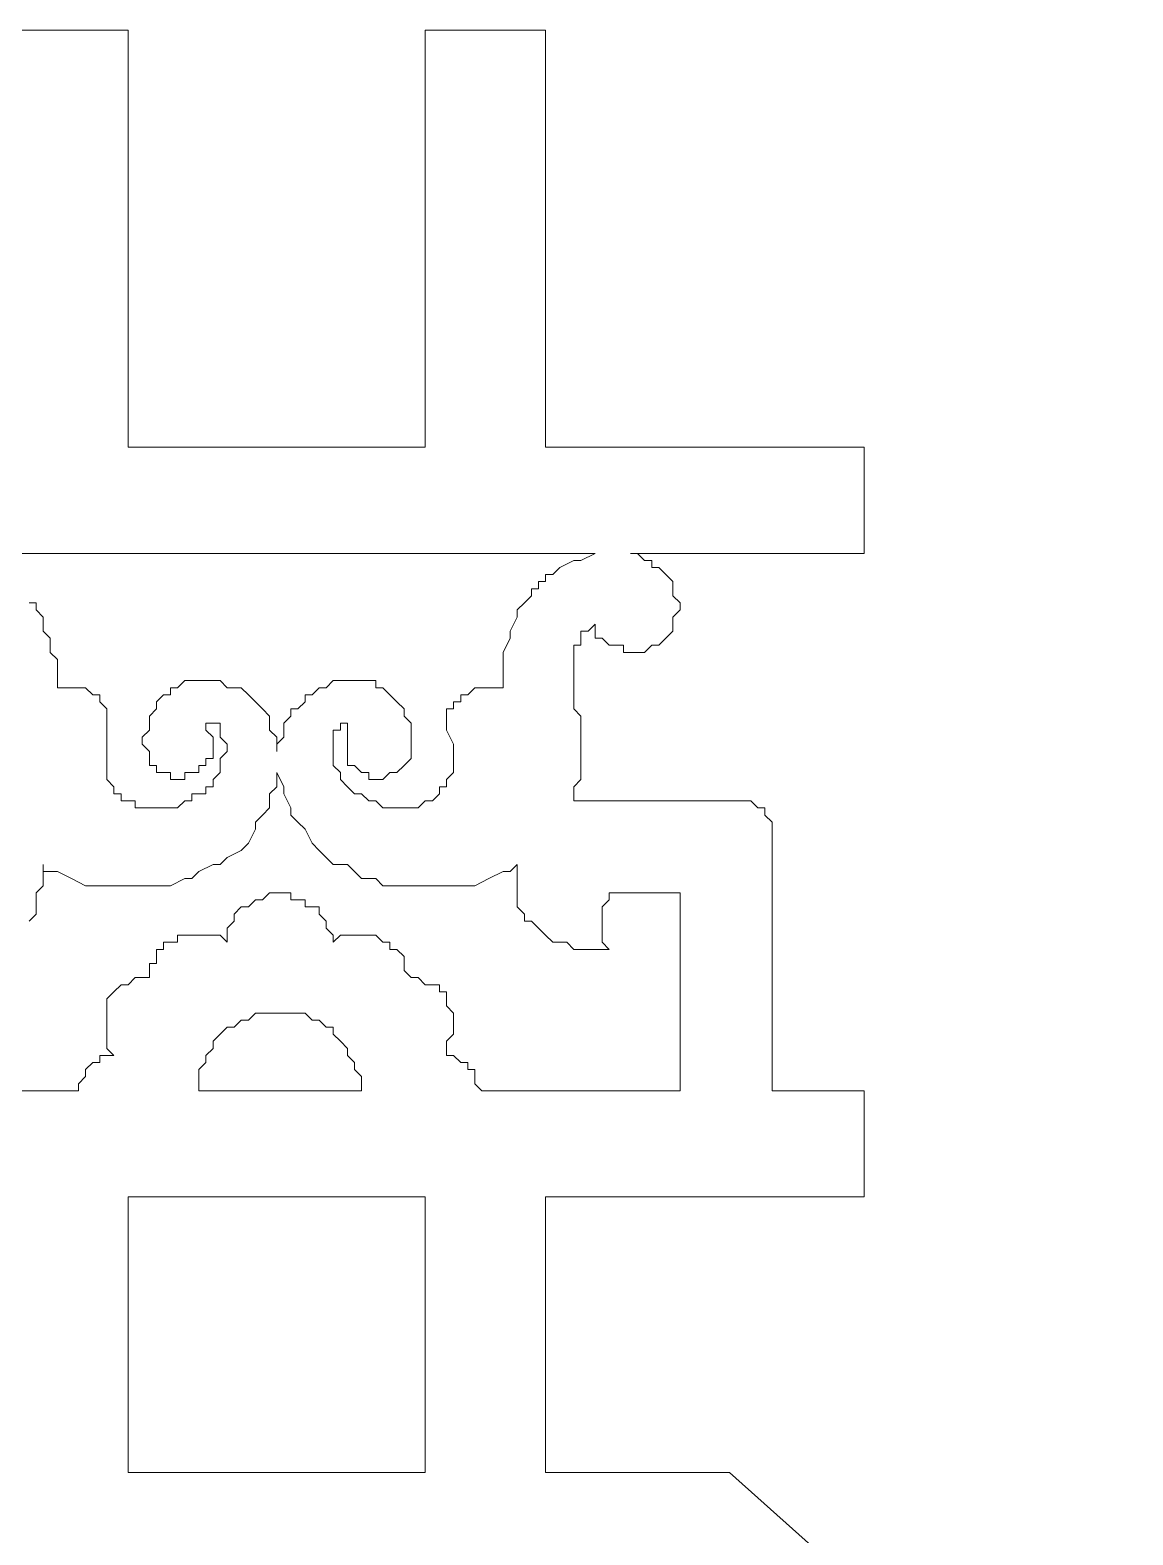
# Model space of a CAD drawing. Extents: x -66030 to 95157, y -13132 to 45879.
# Drawn here: x 45969 to 46577, y 35881 to 36712 of the extents above; entities that cross this region are included whole.
import ezdxf

# ---------------------------------------------------------------- set-up
doc = ezdxf.new("R2010")
doc.units = 0
doc.header["$LTSCALE"] = 100
doc.header["$MEASUREMENT"] = 0
doc.layers.get('0').update_dxf_attribs({"linetype": 'CONTINUOUS'})

msp = doc.modelspace()

# ---------------------------------------------------------------- linework, layer by layer
at = {"lineweight": 0}
for points in [[(46577.4, 35716.31), (46354.76, 35915.51), (46354.76, 35915.51), (46253.21, 35915.51), (46253.21, 36067.84), (46428.98, 36067.84), (46428.98, 36126.43), (46378.2, 36126.43), (46378.2, 36270.95), (46378.2, 36270.95), (46378.2, 36270.95), (46378.2, 36274.86), (46378.2, 36274.86), (46378.2, 36274.86), (46378.2, 36274.86), (46374.29, 36278.77), (46374.29, 36278.77), (46374.29, 36282.67), (46370.39, 36282.67), (46370.39, 36282.67), (46370.39, 36282.67), (46366.48, 36286.58), (46366.48, 36286.58), (46362.58, 36286.58), (46362.58, 36286.58), (46343.05, 36286.58), (46343.05, 36286.58), (46268.83, 36286.58), (46268.83, 36290.48), (46268.83, 36294.39), (46272.74, 36298.3), (46272.74, 36302.2), (46272.74, 36306.11), (46272.74, 36310.01), (46272.74, 36317.83), (46272.74, 36325.64), (46272.74, 36333.45), (46268.83, 36337.36), (46268.83, 36345.17), (46268.83, 36349.07), (46268.83, 36356.89), (46268.83, 36364.7), (46268.83, 36368.6), (46268.83, 36372.51), (46272.74, 36372.51), (46272.74, 36376.42), (46272.74, 36376.42), (46272.74, 36380.32), (46276.64, 36380.32), (46276.64, 36380.32), (46280.55, 36384.23), (46280.55, 36380.32), (46280.55, 36380.32), (46280.55, 36376.42), (46284.46, 36376.42), (46284.46, 36376.42), (46288.36, 36372.51), (46288.36, 36372.51), (46292.27, 36372.51), (46296.17, 36372.51), (46296.17, 36368.6), (46300.08, 36368.6), (46303.99, 36368.6), (46303.99, 36368.6), (46307.89, 36368.6), (46311.8, 36372.51), (46311.8, 36372.51), (46315.7, 36372.51), (46319.61, 36376.42), (46319.61, 36376.42), (46323.52, 36380.32), (46323.52, 36384.23), (46323.52, 36384.23), (46323.52, 36388.13), (46327.42, 36392.04), (46327.42, 36392.04), (46327.42, 36395.95), (46323.52, 36399.85), (46323.52, 36403.76), (46323.52, 36403.76), (46323.52, 36407.66), (46319.61, 36411.57), (46319.61, 36411.57), (46319.61, 36411.57), (46315.7, 36415.48), (46311.8, 36415.48), (46311.8, 36419.38), (46307.89, 36419.38), (46303.99, 36423.29), (46300.08, 36423.29), (46428.98, 36423.29), (46428.98, 36481.88), (46253.21, 36481.88), (46253.21, 36520.94), (46253.21, 36712.33), (46186.81, 36712.33), (46186.81, 36520.94), (46186.81, 36481.88), (46104.78, 36481.88), (46022.76, 36481.88), (46022.76, 36520.94), (46022.76, 36712.33), (45956.36, 36712.33)], [(46577.4, 35716.31), (46354.76, 35915.51), (46354.76, 35915.51), (46354.76, 35915.51), (46253.21, 35915.51), (46253.21, 36067.84), (46428.98, 36067.84), (46428.98, 36126.43), (46378.2, 36126.43), (46378.2, 36270.95), (46378.2, 36270.95), (46378.2, 36270.95), (46378.2, 36270.95), (46378.2, 36270.95), (46378.2, 36274.86), (46378.2, 36274.86), (46378.2, 36274.86), (46378.2, 36274.86), (46378.2, 36274.86), (46378.2, 36274.86), (46378.2, 36274.86), (46374.29, 36278.77), (46374.29, 36278.77), (46374.29, 36282.67), (46370.39, 36282.67), (46370.39, 36282.67), (46370.39, 36282.67), (46366.48, 36286.58), (46366.48, 36286.58), (46366.48, 36286.58), (46362.58, 36286.58), (46362.58, 36286.58), (46343.05, 36286.58), (46343.05, 36286.58), (46268.83, 36286.58), (46268.83, 36290.48), (46268.83, 36294.39), (46272.74, 36298.3), (46272.74, 36302.2), (46272.74, 36306.11), (46272.74, 36310.01), (46272.74, 36317.83), (46272.74, 36325.64), (46272.74, 36333.45), (46268.83, 36337.36), (46268.83, 36345.17), (46268.83, 36349.07), (46268.83, 36356.89), (46268.83, 36364.7), (46268.83, 36368.6), (46268.83, 36372.51), (46272.74, 36372.51), (46272.74, 36376.42), (46272.74, 36376.42), (46272.74, 36380.32), (46276.64, 36380.32), (46276.64, 36380.32), (46280.55, 36384.23), (46280.55, 36380.32), (46280.55, 36380.32), (46280.55, 36376.42), (46284.46, 36376.42), (46284.46, 36376.42), (46288.36, 36372.51), (46288.36, 36372.51), (46292.27, 36372.51), (46296.17, 36372.51), (46296.17, 36368.6), (46300.08, 36368.6), (46303.99, 36368.6), (46303.99, 36368.6), (46307.89, 36368.6), (46311.8, 36372.51), (46311.8, 36372.51), (46315.7, 36372.51), (46319.61, 36376.42), (46319.61, 36376.42), (46323.52, 36380.32), (46323.52, 36384.23), (46323.52, 36384.23), (46323.52, 36388.13), (46327.42, 36392.04), (46327.42, 36392.04), (46327.42, 36395.95), (46323.52, 36399.85), (46323.52, 36403.76), (46323.52, 36403.76), (46323.52, 36407.66), (46319.61, 36411.57), (46319.61, 36411.57), (46319.61, 36411.57), (46315.7, 36415.48), (46311.8, 36415.48), (46311.8, 36419.38), (46307.89, 36419.38), (46303.99, 36423.29), (46300.08, 36423.29), (46428.98, 36423.29), (46428.98, 36481.88), (46253.21, 36481.88), (46253.21, 36520.94), (46253.21, 36712.33), (46186.81, 36712.33), (46186.81, 36520.94), (46186.81, 36481.88), (46104.78, 36481.88), (46022.76, 36481.88), (46022.76, 36520.94), (46022.76, 36712.33), (45956.36, 36712.33)], [(45932.92, 36423.29), (46104.78, 36423.29), (46280.55, 36423.29), (46272.74, 36419.38), (46268.83, 36419.38), (46261.02, 36415.48), (46257.12, 36411.57), (46253.21, 36411.57), (46253.21, 36407.66), (46249.3, 36407.66), (46249.3, 36403.76), (46245.4, 36403.76), (46245.4, 36399.85), (46241.49, 36395.95), (46241.49, 36395.95), (46237.59, 36392.04), (46237.59, 36388.13), (46233.68, 36380.32), (46233.68, 36376.42), (46229.77, 36368.6), (46229.77, 36364.7), (46229.77, 36356.89), (46229.77, 36349.07), (46225.87, 36349.07), (46221.96, 36349.07), (46221.96, 36349.07), (46218.06, 36349.07), (46214.15, 36349.07), (46214.15, 36349.07), (46210.24, 36345.17), (46206.34, 36345.17), (46206.34, 36345.17), (46206.34, 36341.26), (46202.43, 36341.26), (46202.43, 36341.26), (46202.43, 36337.36), (46202.43, 36337.36), (46198.53, 36337.36), (46198.53, 36333.45), (46198.53, 36329.54), (46198.53, 36329.54), (46198.53, 36325.64), (46198.53, 36325.64), (46202.43, 36317.83), (46202.43, 36313.92), (46202.43, 36310.01), (46202.43, 36310.01), (46202.43, 36306.11), (46202.43, 36302.2), (46202.43, 36302.2), (46198.53, 36298.3), (46198.53, 36298.3), (46198.53, 36294.39), (46194.62, 36294.39), (46194.62, 36290.48), (46194.62, 36290.48), (46190.71, 36286.58), (46186.81, 36286.58), (46186.81, 36286.58), (46182.9, 36282.67), (46179, 36282.67), (46179, 36282.67), (46175.09, 36282.67), (46171.18, 36282.67), (46171.18, 36282.67), (46167.28, 36282.67), (46163.37, 36282.67), (46163.37, 36282.67), (46159.47, 36286.58), (46155.56, 36286.58), (46155.56, 36286.58), (46151.65, 36290.48), (46147.75, 36290.48), (46147.75, 36290.48), (46143.84, 36294.39), (46143.84, 36294.39), (46139.94, 36298.3), (46139.94, 36298.3), (46139.94, 36302.2), (46136.03, 36306.11), (46136.03, 36306.11), (46136.03, 36310.01), (46136.03, 36313.92), (46136.03, 36313.92), (46136.03, 36317.83), (46136.03, 36321.73), (46136.03, 36325.64), (46139.94, 36325.64), (46139.94, 36329.54), (46139.94, 36329.54), (46143.84, 36329.54), (46143.84, 36329.54), (46143.84, 36329.54), (46143.84, 36329.54), (46143.84, 36325.64), (46143.84, 36325.64), (46143.84, 36321.73), (46143.84, 36317.83), (46143.84, 36313.92), (46143.84, 36313.92), (46143.84, 36310.01), (46143.84, 36310.01), (46143.84, 36306.11), (46147.75, 36306.11), (46147.75, 36306.11), (46147.75, 36306.11), (46151.65, 36302.2), (46151.65, 36302.2), (46155.56, 36302.2), (46155.56, 36298.3), (46159.47, 36298.3), (46159.47, 36298.3), (46163.37, 36298.3), (46163.37, 36298.3), (46167.28, 36302.2), (46167.28, 36302.2), (46171.18, 36302.2), (46171.18, 36302.2), (46175.09, 36306.11), (46175.09, 36306.11), (46175.09, 36306.11), (46179, 36310.01), (46179, 36313.92), (46179, 36317.83), (46179, 36321.73), (46179, 36321.73), (46179, 36325.64), (46179, 36329.54), (46175.09, 36333.45), (46175.09, 36337.36), (46171.18, 36341.26), (46171.18, 36341.26), (46167.28, 36345.17), (46167.28, 36345.17), (46163.37, 36349.07), (46159.47, 36349.07), (46159.47, 36352.98), (46155.56, 36352.98), (46151.65, 36352.98), (46147.75, 36352.98), (46143.84, 36352.98), (46139.94, 36352.98), (46136.03, 36352.98), (46132.12, 36349.07), (46132.12, 36349.07), (46128.22, 36349.07), (46124.31, 36345.17), (46120.41, 36345.17), (46120.41, 36341.26), (46116.5, 36337.36), (46112.59, 36337.36), (46112.59, 36333.45), (46108.69, 36329.54), (46108.69, 36325.64), (46108.69, 36321.73), (46104.78, 36317.83), (46104.78, 36313.92), (46104.78, 36313.92), (46104.78, 36313.92), (46104.78, 36313.92), (46104.78, 36313.92), (46104.78, 36317.83), (46104.78, 36321.73), (46100.88, 36325.64), (46100.88, 36329.54), (46100.88, 36333.45), (46096.97, 36337.36), (46096.97, 36337.36), (46093.06, 36341.26), (46089.16, 36345.17), (46089.16, 36345.17), (46085.25, 36349.07), (46081.35, 36349.07), (46077.44, 36349.07), (46073.53, 36352.98), (46069.63, 36352.98), (46065.72, 36352.98), (46065.72, 36352.98), (46061.82, 36352.98), (46057.91, 36352.98), (46054, 36352.98), (46050.1, 36349.07), (46046.19, 36349.07), (46046.19, 36345.17), (46042.29, 36345.17), (46038.38, 36341.26), (46038.38, 36341.26), (46038.38, 36337.36), (46034.47, 36333.45), (46034.47, 36329.54), (46034.47, 36325.64), (46030.57, 36321.73), (46030.57, 36321.73), (46030.57, 36317.83), (46034.47, 36313.92), (46034.47, 36310.01), (46034.47, 36306.11), (46038.38, 36306.11), (46038.38, 36306.11), (46038.38, 36302.2), (46042.29, 36302.2), (46042.29, 36302.2), (46046.19, 36302.2), (46046.19, 36298.3), (46050.1, 36298.3), (46050.1, 36298.3), (46050.1, 36298.3), (46054, 36298.3), (46054, 36302.2), (46057.91, 36302.2), (46061.82, 36302.2), (46061.82, 36306.11), (46065.72, 36306.11), (46065.72, 36306.11), (46065.72, 36306.11), (46065.72, 36310.01), (46069.63, 36310.01), (46069.63, 36313.92), (46069.63, 36313.92), (46069.63, 36317.83), (46069.63, 36321.73), (46065.72, 36325.64), (46065.72, 36325.64), (46065.72, 36329.54), (46065.72, 36329.54), (46069.63, 36329.54), (46069.63, 36329.54), (46069.63, 36329.54), (46073.53, 36329.54), (46073.53, 36325.64), (46073.53, 36325.64), (46073.53, 36321.73), (46077.44, 36317.83), (46077.44, 36313.92), (46077.44, 36313.92), (46073.53, 36310.01), (46073.53, 36306.11), (46073.53, 36306.11), (46073.53, 36302.2), (46069.63, 36298.3), (46069.63, 36298.3), (46069.63, 36294.39), (46065.72, 36294.39), (46065.72, 36290.48), (46061.82, 36290.48), (46057.91, 36290.48), (46057.91, 36286.58), (46054, 36286.58), (46054, 36286.58), (46050.1, 36282.67), (46046.19, 36282.67), (46042.29, 36282.67), (46042.29, 36282.67), (46038.38, 36282.67), (46034.47, 36282.67), (46034.47, 36282.67), (46030.57, 36282.67), (46026.66, 36282.67), (46026.66, 36286.58), (46022.76, 36286.58), (46018.85, 36286.58), (46018.85, 36290.48), (46014.95, 36290.48), (46014.95, 36294.39), (46014.95, 36294.39), (46011.04, 36298.3), (46011.04, 36298.3), (46011.04, 36302.2), (46011.04, 36302.2), (46011.04, 36306.11), (46011.04, 36310.01), (46011.04, 36310.01), (46011.04, 36313.92), (46011.04, 36317.83), (46011.04, 36325.64), (46011.04, 36325.64), (46011.04, 36329.54), (46011.04, 36329.54), (46011.04, 36333.45), (46011.04, 36337.36), (46011.04, 36337.36), (46011.04, 36337.36), (46007.13, 36341.26), (46007.13, 36341.26), (46007.13, 36341.26), (46007.13, 36345.17), (46003.23, 36345.17), (46003.23, 36345.17), (45999.32, 36349.07), (45995.42, 36349.07), (45991.51, 36349.07), (45991.51, 36349.07), (45987.6, 36349.07), (45983.7, 36349.07), (45983.7, 36349.07), (45983.7, 36356.89), (45983.7, 36364.7), (45979.79, 36368.6), (45979.79, 36376.42), (45975.89, 36380.32), (45975.89, 36388.13), (45971.98, 36392.04), (45971.98, 36395.95), (45968.07, 36395.95)], [(45932.92, 36423.29), (46104.78, 36423.29), (46280.55, 36423.29), (46272.74, 36419.38), (46268.83, 36419.38), (46261.02, 36415.48), (46257.12, 36411.57), (46253.21, 36411.57), (46253.21, 36407.66), (46249.3, 36407.66), (46249.3, 36403.76), (46245.4, 36403.76), (46245.4, 36399.85), (46241.49, 36395.95), (46241.49, 36395.95), (46237.59, 36392.04), (46237.59, 36388.13), (46233.68, 36380.32), (46233.68, 36376.42), (46229.77, 36368.6), (46229.77, 36364.7), (46229.77, 36356.89), (46229.77, 36349.07), (46225.87, 36349.07), (46221.96, 36349.07), (46221.96, 36349.07), (46218.06, 36349.07), (46214.15, 36349.07), (46214.15, 36349.07), (46210.24, 36345.17), (46206.34, 36345.17), (46206.34, 36345.17), (46206.34, 36341.26), (46202.43, 36341.26), (46202.43, 36341.26), (46202.43, 36337.36), (46202.43, 36337.36), (46198.53, 36337.36), (46198.53, 36333.45), (46198.53, 36329.54), (46198.53, 36329.54), (46198.53, 36325.64), (46198.53, 36325.64), (46202.43, 36317.83), (46202.43, 36313.92), (46202.43, 36310.01), (46202.43, 36310.01), (46202.43, 36306.11), (46202.43, 36302.2), (46202.43, 36302.2), (46198.53, 36298.3), (46198.53, 36298.3), (46198.53, 36294.39), (46194.62, 36294.39), (46194.62, 36290.48), (46194.62, 36290.48), (46190.71, 36286.58), (46186.81, 36286.58), (46186.81, 36286.58), (46182.9, 36282.67), (46179, 36282.67), (46179, 36282.67), (46175.09, 36282.67), (46171.18, 36282.67), (46171.18, 36282.67), (46167.28, 36282.67), (46163.37, 36282.67), (46163.37, 36282.67), (46159.47, 36286.58), (46155.56, 36286.58), (46155.56, 36286.58), (46151.65, 36290.48), (46147.75, 36290.48), (46147.75, 36290.48), (46143.84, 36294.39), (46143.84, 36294.39), (46139.94, 36298.3), (46139.94, 36298.3), (46139.94, 36302.2), (46136.03, 36306.11), (46136.03, 36306.11), (46136.03, 36310.01), (46136.03, 36313.92), (46136.03, 36313.92), (46136.03, 36317.83), (46136.03, 36321.73), (46136.03, 36325.64), (46139.94, 36325.64), (46139.94, 36329.54), (46139.94, 36329.54), (46143.84, 36329.54), (46143.84, 36329.54), (46143.84, 36329.54), (46143.84, 36329.54), (46143.84, 36325.64), (46143.84, 36325.64), (46143.84, 36321.73), (46143.84, 36317.83), (46143.84, 36313.92), (46143.84, 36313.92), (46143.84, 36310.01), (46143.84, 36310.01), (46143.84, 36306.11), (46147.75, 36306.11), (46147.75, 36306.11), (46147.75, 36306.11), (46151.65, 36302.2), (46151.65, 36302.2), (46155.56, 36302.2), (46155.56, 36298.3), (46159.47, 36298.3), (46159.47, 36298.3), (46163.37, 36298.3), (46163.37, 36298.3), (46167.28, 36302.2), (46167.28, 36302.2), (46171.18, 36302.2), (46171.18, 36302.2), (46175.09, 36306.11), (46175.09, 36306.11), (46175.09, 36306.11), (46179, 36310.01), (46179, 36313.92), (46179, 36317.83), (46179, 36321.73), (46179, 36321.73), (46179, 36325.64), (46179, 36329.54), (46175.09, 36333.45), (46175.09, 36337.36), (46171.18, 36341.26), (46171.18, 36341.26), (46167.28, 36345.17), (46167.28, 36345.17), (46163.37, 36349.07), (46159.47, 36349.07), (46159.47, 36352.98), (46155.56, 36352.98), (46151.65, 36352.98), (46147.75, 36352.98), (46143.84, 36352.98), (46139.94, 36352.98), (46136.03, 36352.98), (46132.12, 36349.07), (46132.12, 36349.07), (46128.22, 36349.07), (46124.31, 36345.17), (46120.41, 36345.17), (46120.41, 36341.26), (46116.5, 36337.36), (46112.59, 36337.36), (46112.59, 36333.45), (46108.69, 36329.54), (46108.69, 36325.64), (46108.69, 36321.73), (46104.78, 36317.83), (46104.78, 36313.92), (46104.78, 36313.92), (46104.78, 36313.92), (46104.78, 36313.92), (46104.78, 36313.92), (46104.78, 36313.92), (46104.78, 36317.83), (46104.78, 36321.73), (46100.88, 36325.64), (46100.88, 36329.54), (46100.88, 36333.45), (46096.97, 36337.36), (46096.97, 36337.36), (46093.06, 36341.26), (46089.16, 36345.17), (46089.16, 36345.17), (46085.25, 36349.07), (46081.35, 36349.07), (46077.44, 36349.07), (46073.53, 36352.98), (46069.63, 36352.98), (46065.72, 36352.98), (46065.72, 36352.98), (46061.82, 36352.98), (46057.91, 36352.98), (46054, 36352.98), (46050.1, 36349.07), (46046.19, 36349.07), (46046.19, 36345.17), (46042.29, 36345.17), (46038.38, 36341.26), (46038.38, 36341.26), (46038.38, 36337.36), (46034.47, 36333.45), (46034.47, 36329.54), (46034.47, 36325.64), (46030.57, 36321.73), (46030.57, 36321.73), (46030.57, 36317.83), (46034.47, 36313.92), (46034.47, 36310.01), (46034.47, 36306.11), (46038.38, 36306.11), (46038.38, 36306.11), (46038.38, 36302.2), (46042.29, 36302.2), (46042.29, 36302.2), (46046.19, 36302.2), (46046.19, 36298.3), (46050.1, 36298.3), (46050.1, 36298.3), (46050.1, 36298.3), (46054, 36298.3), (46054, 36302.2), (46057.91, 36302.2), (46061.82, 36302.2), (46061.82, 36306.11), (46065.72, 36306.11), (46065.72, 36306.11), (46065.72, 36306.11), (46065.72, 36310.01), (46069.63, 36310.01), (46069.63, 36313.92), (46069.63, 36313.92), (46069.63, 36317.83), (46069.63, 36321.73), (46065.72, 36325.64), (46065.72, 36325.64), (46065.72, 36329.54), (46065.72, 36329.54), (46069.63, 36329.54), (46069.63, 36329.54), (46069.63, 36329.54), (46073.53, 36329.54), (46073.53, 36325.64), (46073.53, 36325.64), (46073.53, 36321.73), (46077.44, 36317.83), (46077.44, 36313.92), (46077.44, 36313.92), (46073.53, 36310.01), (46073.53, 36306.11), (46073.53, 36306.11), (46073.53, 36302.2), (46069.63, 36298.3), (46069.63, 36298.3), (46069.63, 36294.39), (46065.72, 36294.39), (46065.72, 36290.48), (46061.82, 36290.48), (46057.91, 36290.48), (46057.91, 36286.58), (46054, 36286.58), (46054, 36286.58), (46050.1, 36282.67), (46046.19, 36282.67), (46042.29, 36282.67), (46042.29, 36282.67), (46038.38, 36282.67), (46034.47, 36282.67), (46034.47, 36282.67), (46030.57, 36282.67), (46026.66, 36282.67), (46026.66, 36286.58), (46022.76, 36286.58), (46018.85, 36286.58), (46018.85, 36290.48), (46014.95, 36290.48), (46014.95, 36294.39), (46014.95, 36294.39), (46011.04, 36298.3), (46011.04, 36298.3), (46011.04, 36302.2), (46011.04, 36302.2), (46011.04, 36306.11), (46011.04, 36310.01), (46011.04, 36310.01), (46011.04, 36313.92), (46011.04, 36317.83), (46011.04, 36325.64), (46011.04, 36325.64), (46011.04, 36329.54), (46011.04, 36329.54), (46011.04, 36333.45), (46011.04, 36337.36), (46011.04, 36337.36), (46011.04, 36337.36), (46007.13, 36341.26), (46007.13, 36341.26), (46007.13, 36341.26), (46007.13, 36345.17), (46003.23, 36345.17), (46003.23, 36345.17), (45999.32, 36349.07), (45995.42, 36349.07), (45991.51, 36349.07), (45991.51, 36349.07), (45987.6, 36349.07), (45983.7, 36349.07), (45983.7, 36349.07), (45983.7, 36356.89), (45983.7, 36364.7), (45979.79, 36368.6), (45979.79, 36376.42), (45975.89, 36380.32), (45975.89, 36388.13), (45971.98, 36392.04), (45971.98, 36395.95), (45968.07, 36395.95)], [(45968.07, 36220.18), (45971.98, 36224.08), (45971.98, 36227.99), (45971.98, 36235.8), (45975.89, 36239.71), (45975.89, 36243.61), (45975.89, 36251.43), (45975.89, 36247.52), (45979.79, 36247.52), (45983.7, 36247.52), (45991.51, 36243.61), (45999.32, 36239.71), (46007.13, 36239.71), (46014.95, 36239.71), (46018.85, 36239.71), (46022.76, 36239.71), (46026.66, 36239.71), (46030.57, 36239.71), (46034.47, 36239.71), (46042.29, 36239.71), (46046.19, 36239.71), (46054, 36243.61), (46057.91, 36243.61), (46061.82, 36247.52), (46069.63, 36251.43), (46073.53, 36251.43), (46077.44, 36255.33), (46085.25, 36259.24), (46089.16, 36263.14), (46093.06, 36270.95), (46093.06, 36274.86), (46096.97, 36278.77), (46100.88, 36282.67), (46100.88, 36290.48), (46104.78, 36294.39), (46104.78, 36302.2), (46104.78, 36302.2), (46104.78, 36302.2), (46104.78, 36302.2), (46108.69, 36294.39), (46108.69, 36290.48), (46112.59, 36282.67), (46112.59, 36278.77), (46116.5, 36274.86), (46120.41, 36270.95), (46124.31, 36263.14), (46128.22, 36259.24), (46132.12, 36255.33), (46136.03, 36251.43), (46143.84, 36251.43), (46147.75, 36247.52), (46151.65, 36243.61), (46159.47, 36243.61), (46163.37, 36239.71), (46171.18, 36239.71), (46175.09, 36239.71), (46179, 36239.71), (46182.9, 36239.71), (46186.81, 36239.71), (46190.71, 36239.71), (46194.62, 36239.71), (46206.34, 36239.71), (46214.15, 36239.71), (46221.96, 36243.61), (46229.77, 36247.52), (46233.68, 36247.52), (46233.68, 36247.52), (46237.59, 36251.43), (46237.59, 36243.61), (46237.59, 36239.71), (46237.59, 36235.8), (46237.59, 36227.99), (46241.49, 36224.08), (46241.49, 36220.18), (46245.4, 36220.18), (46245.4, 36220.18), (46249.3, 36216.27), (46249.3, 36216.27), (46253.21, 36212.37), (46257.12, 36208.46), (46261.02, 36208.46), (46264.93, 36208.46), (46268.83, 36204.55), (46276.64, 36204.55), (46280.55, 36204.55), (46288.36, 36204.55), (46284.46, 36208.46), (46284.46, 36212.37), (46284.46, 36216.27), (46284.46, 36216.27), (46284.46, 36220.18), (46284.46, 36224.08), (46284.46, 36227.99), (46284.46, 36227.99), (46288.36, 36231.9), (46288.36, 36231.9), (46288.36, 36235.8), (46292.27, 36235.8), (46292.27, 36235.8), (46296.17, 36235.8), (46300.08, 36235.8), (46303.99, 36235.8), (46303.99, 36235.8), (46307.89, 36235.8), (46311.8, 36235.8), (46315.7, 36235.8), (46319.61, 36235.8), (46323.52, 36235.8), (46323.52, 36235.8), (46327.42, 36235.8), (46327.42, 36231.9), (46327.42, 36231.9), (46327.42, 36231.9), (46327.42, 36130.34), (46327.42, 36130.34), (46327.42, 36130.34), (46327.42, 36130.34), (46327.42, 36126.43), (46323.52, 36126.43), (46323.52, 36126.43), (46323.52, 36126.43), (46319.61, 36126.43), (46315.7, 36126.43), (46218.06, 36126.43), (46218.06, 36126.43), (46214.15, 36130.34), (46214.15, 36130.34), (46214.15, 36134.25), (46214.15, 36138.15), (46210.24, 36138.15), (46210.24, 36142.06), (46206.34, 36142.06), (46206.34, 36142.06), (46202.43, 36145.96), (46202.43, 36145.96), (46198.53, 36145.96), (46198.53, 36149.87), (46198.53, 36153.78), (46202.43, 36157.68), (46202.43, 36161.59), (46202.43, 36165.49), (46202.43, 36165.49), (46202.43, 36169.4), (46198.53, 36173.31), (46198.53, 36177.21), (46198.53, 36177.21), (46198.53, 36181.12), (46194.62, 36181.12), (46194.62, 36181.12), (46194.62, 36185.02), (46190.71, 36185.02), (46190.71, 36185.02), (46186.81, 36185.02), (46182.9, 36188.93), (46179, 36188.93), (46179, 36188.93), (46179, 36188.93), (46175.09, 36192.84), (46175.09, 36196.74), (46175.09, 36196.74), (46175.09, 36200.65), (46171.18, 36204.55), (46171.18, 36204.55), (46167.28, 36204.55), (46167.28, 36208.46), (46167.28, 36208.46), (46163.37, 36208.46), (46159.47, 36212.37), (46159.47, 36212.37), (46155.56, 36212.37), (46155.56, 36212.37), (46151.65, 36212.37), (46147.75, 36212.37), (46143.84, 36212.37), (46143.84, 36212.37), (46139.94, 36212.37), (46136.03, 36208.46), (46136.03, 36212.37), (46132.12, 36216.27), (46132.12, 36216.27), (46132.12, 36220.18), (46128.22, 36224.08), (46128.22, 36224.08), (46128.22, 36227.99), (46124.31, 36227.99), (46120.41, 36227.99), (46120.41, 36231.9), (46116.5, 36231.9), (46116.5, 36231.9), (46112.59, 36231.9), (46112.59, 36235.8), (46108.69, 36235.8), (46104.78, 36235.8), (46104.78, 36235.8), (46104.78, 36235.8), (46100.88, 36235.8), (46096.97, 36231.9), (46096.97, 36231.9), (46093.06, 36231.9), (46093.06, 36231.9), (46089.16, 36227.99), (46085.25, 36227.99), (46085.25, 36227.99), (46081.35, 36224.08), (46081.35, 36224.08), (46081.35, 36220.18), (46077.44, 36216.27), (46077.44, 36216.27), (46077.44, 36212.37), (46077.44, 36208.46), (46073.53, 36212.37), (46069.63, 36212.37), (46065.72, 36212.37), (46061.82, 36212.37), (46061.82, 36212.37), (46057.91, 36212.37), (46054, 36212.37), (46054, 36212.37), (46050.1, 36212.37), (46050.1, 36208.46), (46046.19, 36208.46), (46046.19, 36208.46), (46042.29, 36208.46), (46042.29, 36204.55), (46042.29, 36204.55), (46038.38, 36204.55), (46038.38, 36200.65), (46038.38, 36196.74), (46034.47, 36196.74), (46034.47, 36192.84), (46034.47, 36188.93), (46034.47, 36188.93), (46030.57, 36188.93), (46026.66, 36188.93), (46022.76, 36185.02), (46022.76, 36185.02), (46018.85, 36185.02), (46018.85, 36185.02), (46014.95, 36181.12), (46014.95, 36181.12), (46014.95, 36181.12), (46011.04, 36177.21), (46011.04, 36177.21), (46011.04, 36173.31), (46011.04, 36169.4), (46011.04, 36165.49), (46011.04, 36165.49), (46011.04, 36161.59), (46011.04, 36157.68), (46011.04, 36153.78), (46011.04, 36149.87), (46014.95, 36145.96), (46011.04, 36145.96), (46007.13, 36145.96), (46007.13, 36142.06), (46003.23, 36142.06), (46003.23, 36142.06), (45999.32, 36138.15), (45999.32, 36138.15), (45999.32, 36134.25), (45995.42, 36130.34), (45995.42, 36130.34), (45995.42, 36126.43), (45995.42, 36126.43), (45897.77, 36126.43)], [(45968.07, 36220.18), (45971.98, 36224.08), (45971.98, 36227.99), (45971.98, 36235.8), (45975.89, 36239.71), (45975.89, 36243.61), (45975.89, 36251.43), (45975.89, 36247.52), (45979.79, 36247.52), (45983.7, 36247.52), (45991.51, 36243.61), (45999.32, 36239.71), (46007.13, 36239.71), (46014.95, 36239.71), (46018.85, 36239.71), (46022.76, 36239.71), (46026.66, 36239.71), (46030.57, 36239.71), (46034.47, 36239.71), (46042.29, 36239.71), (46046.19, 36239.71), (46054, 36243.61), (46057.91, 36243.61), (46061.82, 36247.52), (46069.63, 36251.43), (46073.53, 36251.43), (46077.44, 36255.33), (46085.25, 36259.24), (46089.16, 36263.14), (46093.06, 36270.95), (46093.06, 36274.86), (46096.97, 36278.77), (46100.88, 36282.67), (46100.88, 36290.48), (46104.78, 36294.39), (46104.78, 36302.2), (46104.78, 36302.2), (46104.78, 36302.2), (46104.78, 36302.2), (46104.78, 36302.2), (46108.69, 36294.39), (46108.69, 36290.48), (46112.59, 36282.67), (46112.59, 36278.77), (46116.5, 36274.86), (46120.41, 36270.95), (46124.31, 36263.14), (46128.22, 36259.24), (46132.12, 36255.33), (46136.03, 36251.43), (46143.84, 36251.43), (46147.75, 36247.52), (46151.65, 36243.61), (46159.47, 36243.61), (46163.37, 36239.71), (46171.18, 36239.71), (46175.09, 36239.71), (46179, 36239.71), (46182.9, 36239.71), (46186.81, 36239.71), (46190.71, 36239.71), (46194.62, 36239.71), (46206.34, 36239.71), (46214.15, 36239.71), (46221.96, 36243.61), (46229.77, 36247.52), (46233.68, 36247.52), (46233.68, 36247.52), (46237.59, 36251.43), (46237.59, 36243.61), (46237.59, 36239.71), (46237.59, 36235.8), (46237.59, 36227.99), (46241.49, 36224.08), (46241.49, 36220.18), (46245.4, 36220.18), (46245.4, 36220.18), (46249.3, 36216.27), (46249.3, 36216.27), (46253.21, 36212.37), (46257.12, 36208.46), (46261.02, 36208.46), (46264.93, 36208.46), (46268.83, 36204.55), (46276.64, 36204.55), (46280.55, 36204.55), (46288.36, 36204.55), (46284.46, 36208.46), (46284.46, 36212.37), (46284.46, 36216.27), (46284.46, 36216.27), (46284.46, 36220.18), (46284.46, 36224.08), (46284.46, 36227.99), (46284.46, 36227.99), (46288.36, 36231.9), (46288.36, 36231.9), (46288.36, 36235.8), (46292.27, 36235.8), (46292.27, 36235.8), (46296.17, 36235.8), (46300.08, 36235.8), (46303.99, 36235.8), (46303.99, 36235.8), (46307.89, 36235.8), (46311.8, 36235.8), (46315.7, 36235.8), (46319.61, 36235.8), (46323.52, 36235.8), (46323.52, 36235.8), (46327.42, 36235.8), (46327.42, 36231.9), (46327.42, 36231.9), (46327.42, 36231.9), (46327.42, 36130.34), (46327.42, 36130.34), (46327.42, 36130.34), (46327.42, 36130.34), (46327.42, 36126.43), (46323.52, 36126.43), (46323.52, 36126.43), (46323.52, 36126.43), (46319.61, 36126.43), (46315.7, 36126.43), (46218.06, 36126.43), (46218.06, 36126.43), (46214.15, 36130.34), (46214.15, 36130.34), (46214.15, 36134.25), (46214.15, 36138.15), (46210.24, 36138.15), (46210.24, 36142.06), (46206.34, 36142.06), (46206.34, 36142.06), (46202.43, 36145.96), (46202.43, 36145.96), (46198.53, 36145.96), (46198.53, 36149.87), (46198.53, 36153.78), (46202.43, 36157.68), (46202.43, 36161.59), (46202.43, 36165.49), (46202.43, 36165.49), (46202.43, 36169.4), (46198.53, 36173.31), (46198.53, 36177.21), (46198.53, 36177.21), (46198.53, 36181.12), (46194.62, 36181.12), (46194.62, 36181.12), (46194.62, 36185.02), (46190.71, 36185.02), (46190.71, 36185.02), (46186.81, 36185.02), (46182.9, 36188.93), (46179, 36188.93), (46179, 36188.93), (46179, 36188.93), (46175.09, 36192.84), (46175.09, 36196.74), (46175.09, 36196.74), (46175.09, 36200.65), (46171.18, 36204.55), (46171.18, 36204.55), (46167.28, 36204.55), (46167.28, 36208.46), (46167.28, 36208.46), (46163.37, 36208.46), (46159.47, 36212.37), (46159.47, 36212.37), (46155.56, 36212.37), (46155.56, 36212.37), (46151.65, 36212.37), (46147.75, 36212.37), (46143.84, 36212.37), (46143.84, 36212.37), (46139.94, 36212.37), (46136.03, 36208.46), (46136.03, 36212.37), (46132.12, 36216.27), (46132.12, 36216.27), (46132.12, 36220.18), (46128.22, 36224.08), (46128.22, 36224.08), (46128.22, 36227.99), (46124.31, 36227.99), (46120.41, 36227.99), (46120.41, 36231.9), (46116.5, 36231.9), (46116.5, 36231.9), (46112.59, 36231.9), (46112.59, 36235.8), (46108.69, 36235.8), (46104.78, 36235.8), (46104.78, 36235.8), (46104.78, 36235.8), (46100.88, 36235.8), (46096.97, 36231.9), (46096.97, 36231.9), (46093.06, 36231.9), (46093.06, 36231.9), (46089.16, 36227.99), (46085.25, 36227.99), (46085.25, 36227.99), (46081.35, 36224.08), (46081.35, 36224.08), (46081.35, 36220.18), (46077.44, 36216.27), (46077.44, 36216.27), (46077.44, 36212.37), (46077.44, 36208.46), (46073.53, 36212.37), (46069.63, 36212.37), (46065.72, 36212.37), (46061.82, 36212.37), (46061.82, 36212.37), (46057.91, 36212.37), (46054, 36212.37), (46054, 36212.37), (46050.1, 36212.37), (46050.1, 36208.46), (46046.19, 36208.46), (46046.19, 36208.46), (46042.29, 36208.46), (46042.29, 36204.55), (46042.29, 36204.55), (46038.38, 36204.55), (46038.38, 36200.65), (46038.38, 36196.74), (46034.47, 36196.74), (46034.47, 36192.84), (46034.47, 36188.93), (46034.47, 36188.93), (46030.57, 36188.93), (46026.66, 36188.93), (46022.76, 36185.02), (46022.76, 36185.02), (46018.85, 36185.02), (46018.85, 36185.02), (46014.95, 36181.12), (46014.95, 36181.12), (46014.95, 36181.12), (46011.04, 36177.21), (46011.04, 36177.21), (46011.04, 36173.31), (46011.04, 36169.4), (46011.04, 36165.49), (46011.04, 36165.49), (46011.04, 36161.59), (46011.04, 36157.68), (46011.04, 36153.78), (46011.04, 36149.87), (46014.95, 36145.96), (46011.04, 36145.96), (46007.13, 36145.96), (46007.13, 36142.06), (46003.23, 36142.06), (46003.23, 36142.06), (45999.32, 36138.15), (45999.32, 36138.15), (45999.32, 36134.25), (45995.42, 36130.34), (45995.42, 36130.34), (45995.42, 36126.43), (45995.42, 36126.43), (45897.77, 36126.43)]]:
    msp.add_lwpolyline(points, dxfattribs=at)
for points in [[(46104.78, 36126.43), (46061.82, 36126.43), (46061.82, 36126.43), (46061.82, 36130.34), (46061.82, 36134.25), (46061.82, 36138.15), (46065.72, 36142.06), (46065.72, 36145.96), (46069.63, 36149.87), (46069.63, 36153.78), (46073.53, 36157.68), (46077.44, 36161.59), (46081.35, 36161.59), (46085.25, 36165.49), (46089.16, 36165.49), (46093.06, 36169.4), (46096.97, 36169.4), (46100.88, 36169.4), (46104.78, 36169.4), (46104.78, 36169.4), (46108.69, 36169.4), (46116.5, 36169.4), (46120.41, 36169.4), (46124.31, 36165.49), (46128.22, 36165.49), (46132.12, 36161.59), (46136.03, 36161.59), (46136.03, 36157.68), (46139.94, 36153.78), (46143.84, 36149.87), (46143.84, 36145.96), (46147.75, 36142.06), (46147.75, 36138.15), (46151.65, 36134.25), (46151.65, 36130.34), (46151.65, 36126.43), (46151.65, 36126.43), (46104.78, 36126.43), (46104.78, 36126.43)], [(46104.78, 36126.43), (46104.78, 36126.43), (46061.82, 36126.43), (46061.82, 36126.43), (46061.82, 36130.34), (46061.82, 36134.25), (46061.82, 36138.15), (46065.72, 36142.06), (46065.72, 36145.96), (46069.63, 36149.87), (46069.63, 36153.78), (46073.53, 36157.68), (46077.44, 36161.59), (46081.35, 36161.59), (46085.25, 36165.49), (46089.16, 36165.49), (46093.06, 36169.4), (46096.97, 36169.4), (46100.88, 36169.4), (46104.78, 36169.4), (46104.78, 36169.4), (46104.78, 36169.4), (46108.69, 36169.4), (46116.5, 36169.4), (46120.41, 36169.4), (46124.31, 36165.49), (46128.22, 36165.49), (46132.12, 36161.59), (46136.03, 36161.59), (46136.03, 36157.68), (46139.94, 36153.78), (46143.84, 36149.87), (46143.84, 36145.96), (46147.75, 36142.06), (46147.75, 36138.15), (46151.65, 36134.25), (46151.65, 36130.34), (46151.65, 36126.43), (46151.65, 36126.43), (46104.78, 36126.43), (46104.78, 36126.43)], [(46104.78, 35915.51), (46022.76, 35915.51), (46022.76, 36067.84), (46104.78, 36067.84), (46186.81, 36067.84), (46186.81, 35915.51), (46104.78, 35915.51)], [(46104.78, 35915.51), (46022.76, 35915.51), (46022.76, 36067.84), (46104.78, 36067.84), (46186.81, 36067.84), (46186.81, 35915.51), (46104.78, 35915.51)]]:
    msp.add_lwpolyline(points, close=True, dxfattribs=at)

doc.saveas('drawing.dxf')
